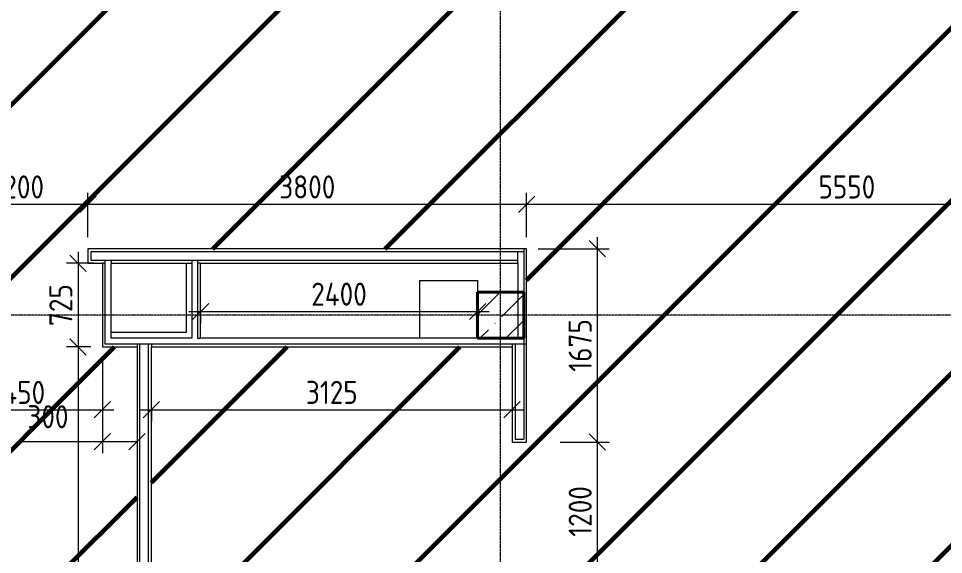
# Model space of a CAD drawing. Header units: millimetres. Extents: x -56773 to 323062, y -262288 to 76460.
# Drawn here: x -1368 to 6647, y -101017 to -96374 of the extents above; entities that cross this region are included whole.
import ezdxf

# ---------------------------------------------------------------- set-up
doc = ezdxf.new("R2010")
doc.units = ezdxf.units.MM
doc.linetypes.add('ADSK_Линия сетки', pattern=[25, 20, -2.5, 0, -2.5])
for name, color, linetype, lineweight in [('1.1)Стяжка керамзит  2 этаж', 5, 'Continuous', 60), ('Несущие колонны', 7, 'Continuous', 18), ('Оси', 7, 'Continuous', 9), ('Перекрытие', 7, 'Continuous', 18), ('Размеры', 7, 'Continuous', 9), ('Стены внутренние', 7, 'Continuous', 18), ('Стены штриховка', 7, 'Continuous', 9)]:
    doc.layers.add(name, color=color, linetype=linetype, lineweight=lineweight)
doc.styles.add('GOST Common_3', font='', dxfattribs={"width": 0.9, "height": 200})
doc.styles.get('GOST Common_3').set_extended_font_data('GOST Common')
doc.dimstyles.new('ADSK_Основной_2_0', dxfattribs={"dimscale": 304.8, "dimtxt": 201.142999, "dimasz": 0.463911, "dimexe": 0.328084, "dimexo": 0.328084, "dimgap": 0.164042, "dimtad": 1, "dimdec": 3, "dimrnd": 0.001, "dimdsep": 46, "dimtxsty": 'GOST Common_3', "dimblk1": 'OBLIQUE', "dimblk2": 'OBLIQUE', "dimsah": 1, "dimcen": 0.09, "dimdle": 0.328084, "dimazin": 2, "dimtfac": 1, "dimtdec": 4, "dimtix": 1, "dimtmove": 0, "dimatfit": 3, "dimfxl": 1, "dimtvp": 1, "dimtolj": 1, "dimtzin": 0, "dimlwd": 20, "dimlwe": 20, "dimarcsym": 2})
doc.dimstyles.new('ADSK_Основной_2_0_1', dxfattribs={"dimscale": 304.8, "dimtxt": 201.142999, "dimasz": 0.463911, "dimexe": 0.328084, "dimexo": 0.328084, "dimgap": 0.164042, "dimtad": 1, "dimdec": 3, "dimrnd": 0.001, "dimdsep": 46, "dimtxsty": 'GOST Common_3', "dimblk1": 'OBLIQUE', "dimblk2": 'OBLIQUE', "dimsah": 1, "dimcen": 0.09, "dimdle": 0.328084, "dimazin": 2, "dimtfac": 1, "dimtdec": 4, "dimtix": 1, "dimtmove": 1, "dimatfit": 3, "dimfxl": 1, "dimtvp": 1, "dimtolj": 1, "dimtzin": 0, "dimlwd": 20, "dimlwe": 20, "dimarcsym": 2})
doc.dimstyles.new('ADSK_Основной_2_0_2', dxfattribs={"dimscale": 304.8, "dimtxt": 201.142999, "dimasz": 0.463911, "dimexe": 0.328084, "dimexo": 0.328084, "dimgap": 0.164042, "dimtad": 1, "dimdec": 3, "dimrnd": 0.001, "dimdsep": 46, "dimtxsty": 'GOST Common_3', "dimblk1": 'OBLIQUE', "dimblk2": 'OBLIQUE', "dimsah": 1, "dimcen": 0.09, "dimdle": 0.328084, "dimazin": 2, "dimtfac": 1, "dimtdec": 4, "dimtix": 1, "dimtmove": 0, "dimatfit": 3, "dimfxl": 1, "dimtvp": 1, "dimtolj": 1, "dimtzin": 0, "dimlwd": 20, "dimlwe": 20, "dimarcsym": 2})

# ---------------------------------------------------------------- blocks, each defined once
blk = doc.blocks.new('ADSK_КолоннаЖБ_Прямоугольная - 400x400 мм-1807143-Кладочный план 2-го этаж')
at = {"layer": 'Несущие колонны', "lineweight": 40}
for p, q in [((-200, 200), (200, 200)), ((-200, -200), (-200, 200)), ((200, 200), (200, -200)), ((200, -200), (-200, -200))]:
    blk.add_line(p, q, dxfattribs=at)
blk = doc.blocks.new('_Oblique')
at = {"color": 0, "linetype": 'ByBlock', "lineweight": -2}
blk.add_line((-0.5, -0.5), (0.5, 0.5), dxfattribs=at)
blk = doc.blocks.new('*D4624')
at = {"layer": 'Defpoints', "color": 0, "transparency": 16777216}
for p in [(3224.2, -100044.1), (3648.8, -100044.1), (3223, -101244.1)]:
    blk.add_point(p, dxfattribs=at)
at = {"layer": 'Размеры', "color": 0, "lineweight": 20, "transparency": 16777216}
for p, q in [((3648.8, -101344.1), (3648.8, -99944.1)), ((3324.2, -100044.1), (3748.8, -100044.1)), ((3323, -101244.1), (3748.8, -101244.1))]:
    blk.add_line(p, q, dxfattribs=at)
at = {"layer": 'Размеры', "color": 0, "lineweight": 20, "transparency": 16777216, "xscale": 141.4, "yscale": 141.4, "zscale": 141.4}
for p, rotation in [((3648.8, -100044.1), 90), ((3648.8, -101244.1), 270)]:
    blk.add_blockref('_Oblique', p, dxfattribs=dict(at, rotation=rotation))
at = {"layer": 'Размеры', "color": 0, "lineweight": 9, "transparency": 16777216, "insert": (3498.8, -100644.1), "char_height": 200, "width": 560.473, "attachment_point": 5, "rotation": 90, "style": 'GOST Common_3'}
blk.add_mtext('\\A1;1200', dxfattribs=at)
blk = doc.blocks.new('*D4625')
at = {"layer": 'Defpoints', "color": 0, "transparency": 16777216}
for p in [(3034.4, -98369.1), (3648.8, -98369.1), (3224.2, -100044.1)]:
    blk.add_point(p, dxfattribs=at)
at = {"layer": 'Размеры', "color": 0, "lineweight": 20, "transparency": 16777216}
for p, q in [((3648.8, -100144.1), (3648.8, -98269.1)), ((3134.4, -98369.1), (3748.8, -98369.1)), ((3324.2, -100044.1), (3748.8, -100044.1))]:
    blk.add_line(p, q, dxfattribs=at)
at = {"layer": 'Размеры', "color": 0, "lineweight": 20, "transparency": 16777216, "xscale": 141.4, "yscale": 141.4, "zscale": 141.4}
for p, rotation in [((3648.8, -98369.1), 90), ((3648.8, -100044.1), 270)]:
    blk.add_blockref('_Oblique', p, dxfattribs=dict(at, rotation=rotation))
at = {"layer": 'Размеры', "color": 0, "lineweight": 9, "transparency": 16777216, "insert": (3498.8, -99206.6), "char_height": 200, "width": 560.473, "attachment_point": 5, "rotation": 90, "style": 'GOST Common_3'}
blk.add_mtext('\\A1;1675', dxfattribs=at)
blk = doc.blocks.new('*D4809')
at = {"layer": 'Defpoints', "color": 0, "transparency": 16777216}
for p in [(-640.6, -99219.1), (-2090.6, -99394.1), (-640.6, -99763.3)]:
    blk.add_point(p, dxfattribs=at)
at = {"layer": 'Размеры', "color": 0, "lineweight": 20, "transparency": 16777216}
for p, q in [((-640.6, -99319.1), (-640.6, -99863.3)), ((-2090.6, -99494.1), (-2090.6, -99863.3)), ((-2190.6, -99763.3), (-540.6, -99763.3))]:
    blk.add_line(p, q, dxfattribs=at)
at = {"layer": 'Размеры', "color": 0, "lineweight": 20, "transparency": 16777216, "xscale": 141.4, "yscale": 141.4, "zscale": 141.4, "rotation": 180}
blk.add_blockref('_Oblique', (-2090.6, -99763.3), dxfattribs=at)
at = {"layer": 'Размеры', "color": 0, "lineweight": 20, "transparency": 16777216, "xscale": 141.4, "yscale": 141.4, "zscale": 141.4}
blk.add_blockref('_Oblique', (-640.6, -99763.3), dxfattribs=at)
at = {"layer": 'Размеры', "color": 0, "lineweight": 9, "transparency": 16777216, "insert": (-1365.6, -99613.3), "char_height": 200, "width": 580.928, "attachment_point": 5, "style": 'GOST Common_3'}
blk.add_mtext('\\A1;1450', dxfattribs=at)
blk = doc.blocks.new('*D4810')
at = {"layer": 'Defpoints', "color": 0, "transparency": 16777216}
for p in [(-640.6, -99219.1), (-340.6, -99663.3), (-340.6, -100040.4)]:
    blk.add_point(p, dxfattribs=at)
at = {"layer": 'Размеры', "color": 0, "lineweight": 20, "transparency": 16777216}
for p, q in [((-640.6, -99319.1), (-640.6, -100140.4)), ((-340.6, -99763.3), (-340.6, -100140.4)), ((-640.6, -100040.4), (-1344.9, -100040.4)), ((-340.6, -100040.4), (-740.6, -100040.4))]:
    blk.add_line(p, q, dxfattribs=at)
at = {"layer": 'Размеры', "color": 0, "lineweight": 20, "transparency": 16777216, "xscale": 141.4, "yscale": 141.4, "zscale": 141.4, "rotation": 180}
blk.add_blockref('_Oblique', (-640.6, -100040.4), dxfattribs=at)
at = {"layer": 'Размеры', "color": 0, "lineweight": 20, "transparency": 16777216, "xscale": 141.4, "yscale": 141.4, "zscale": 141.4}
blk.add_blockref('_Oblique', (-340.6, -100040.4), dxfattribs=at)
at = {"layer": 'Размеры', "color": 0, "lineweight": 9, "transparency": 16777216, "insert": (-1290.5, -99723.8), "char_height": 200, "width": 454.106, "attachment_point": 1, "line_spacing_factor": 1.022761, "style": 'GOST Common_3'}
blk.add_mtext('\\A1;300', dxfattribs=at)
blk = doc.blocks.new('*D4816')
at = {"layer": 'Defpoints', "color": 0, "transparency": 16777216}
for p in [(-765.6, -97983.5), (-1965.6, -98369.1), (-765.6, -98369.1)]:
    blk.add_point(p, dxfattribs=at)
at = {"layer": 'Размеры', "color": 0, "lineweight": 20, "transparency": 16777216}
for p, q in [((-1965.6, -98269.1), (-1965.6, -97883.5)), ((-765.6, -98269.1), (-765.6, -97883.5)), ((-2065.6, -97983.5), (-665.6, -97983.5))]:
    blk.add_line(p, q, dxfattribs=at)
at = {"layer": 'Размеры', "color": 0, "lineweight": 20, "transparency": 16777216, "xscale": 141.4, "yscale": 141.4, "zscale": 141.4, "rotation": 180}
blk.add_blockref('_Oblique', (-1965.6, -97983.5), dxfattribs=at)
at = {"layer": 'Размеры', "color": 0, "lineweight": 20, "transparency": 16777216, "xscale": 141.4, "yscale": 141.4, "zscale": 141.4}
blk.add_blockref('_Oblique', (-765.6, -97983.5), dxfattribs=at)
at = {"layer": 'Размеры', "color": 0, "lineweight": 9, "transparency": 16777216, "insert": (-1365.6, -97833.5), "char_height": 200, "width": 560.473, "attachment_point": 5, "style": 'GOST Common_3'}
blk.add_mtext('\\A1;1200', dxfattribs=at)
blk = doc.blocks.new('*D4817')
at = {"layer": 'Defpoints', "color": 0, "transparency": 16777216}
for p in [(3034.4, -97983.5), (-765.6, -98369.1), (3034.4, -98369.1)]:
    blk.add_point(p, dxfattribs=at)
at = {"layer": 'Размеры', "color": 0, "lineweight": 20, "transparency": 16777216}
for p, q in [((-765.6, -98269.1), (-765.6, -97883.5)), ((3034.4, -98269.1), (3034.4, -97883.5)), ((-865.6, -97983.5), (3134.4, -97983.5))]:
    blk.add_line(p, q, dxfattribs=at)
at = {"layer": 'Размеры', "color": 0, "lineweight": 20, "transparency": 16777216, "xscale": 141.4, "yscale": 141.4, "zscale": 141.4, "rotation": 180}
blk.add_blockref('_Oblique', (-765.6, -97983.5), dxfattribs=at)
at = {"layer": 'Размеры', "color": 0, "lineweight": 20, "transparency": 16777216, "xscale": 141.4, "yscale": 141.4, "zscale": 141.4}
blk.add_blockref('_Oblique', (3034.4, -97983.5), dxfattribs=at)
at = {"layer": 'Размеры', "color": 0, "lineweight": 9, "transparency": 16777216, "insert": (1134.4, -97833.5), "char_height": 200, "width": 605.475, "attachment_point": 5, "style": 'GOST Common_3'}
blk.add_mtext('\\A1;3800', dxfattribs=at)
blk = doc.blocks.new('*D4818')
at = {"layer": 'Defpoints', "color": 0, "transparency": 16777216}
for p in [(8584.4, -97983.5), (3034.4, -98369.1), (8584.4, -98369.1)]:
    blk.add_point(p, dxfattribs=at)
at = {"layer": 'Размеры', "color": 0, "lineweight": 20, "transparency": 16777216}
for p, q in [((3034.4, -98269.1), (3034.4, -97883.5)), ((8584.4, -98269.1), (8584.4, -97883.5)), ((2934.4, -97983.5), (8684.4, -97983.5))]:
    blk.add_line(p, q, dxfattribs=at)
at = {"layer": 'Размеры', "color": 0, "lineweight": 20, "transparency": 16777216, "xscale": 141.4, "yscale": 141.4, "zscale": 141.4, "rotation": 180}
blk.add_blockref('_Oblique', (3034.4, -97983.5), dxfattribs=at)
at = {"layer": 'Размеры', "color": 0, "lineweight": 20, "transparency": 16777216, "xscale": 141.4, "yscale": 141.4, "zscale": 141.4}
blk.add_blockref('_Oblique', (8584.4, -97983.5), dxfattribs=at)
at = {"layer": 'Размеры', "color": 0, "lineweight": 9, "transparency": 16777216, "insert": (5809.4, -97833.5), "char_height": 200, "width": 605.475, "attachment_point": 5, "style": 'GOST Common_3'}
blk.add_mtext('\\A1;5550', dxfattribs=at)
blk = doc.blocks.new('*D4825')
at = {"layer": 'Defpoints', "color": 0, "transparency": 16777216}
for p in [(-615.6, -98494.1), (-851.1, -99219.1), (-640.6, -99219.1)]:
    blk.add_point(p, dxfattribs=at)
at = {"layer": 'Размеры', "color": 0, "lineweight": 20, "transparency": 16777216}
for p, q in [((-851.1, -98394.1), (-851.1, -99319.1)), ((-715.6, -98494.1), (-951.1, -98494.1)), ((-740.6, -99219.1), (-951.1, -99219.1))]:
    blk.add_line(p, q, dxfattribs=at)
at = {"layer": 'Размеры', "color": 0, "lineweight": 20, "transparency": 16777216, "xscale": 141.4, "yscale": 141.4, "zscale": 141.4}
for p, rotation in [((-851.1, -98494.1), 90), ((-851.1, -99219.1), 270)]:
    blk.add_blockref('_Oblique', p, dxfattribs=dict(at, rotation=rotation))
at = {"layer": 'Размеры', "color": 0, "lineweight": 9, "transparency": 16777216, "insert": (-1001.1, -98856.6), "char_height": 200, "width": 454.106, "attachment_point": 5, "rotation": 90, "style": 'GOST Common_3'}
blk.add_mtext('\\A1;725', dxfattribs=at)
blk = doc.blocks.new('*D4826')
at = {"layer": 'Defpoints', "color": 0, "transparency": 16777216}
for p in [(-640.6, -99219.1), (-851.1, -104894.1), (-751.1, -104894.1)]:
    blk.add_point(p, dxfattribs=at)
at = {"layer": 'Размеры', "color": 0, "lineweight": 20, "transparency": 16777216}
for p, q in [((-851.1, -99119.1), (-851.1, -104994.1)), ((-740.6, -99219.1), (-951.1, -99219.1)), ((-851.1, -104894.1), (-951.1, -104894.1))]:
    blk.add_line(p, q, dxfattribs=at)
at = {"layer": 'Размеры', "color": 0, "lineweight": 20, "transparency": 16777216, "xscale": 141.4, "yscale": 141.4, "zscale": 141.4}
for p, rotation in [((-851.1, -99219.1), 90), ((-851.1, -104894.1), 270)]:
    blk.add_blockref('_Oblique', p, dxfattribs=dict(at, rotation=rotation))
at = {"layer": 'Размеры', "color": 0, "lineweight": 9, "transparency": 16777216, "insert": (-1001.1, -102056.6), "char_height": 200, "width": 605.475, "attachment_point": 5, "rotation": 90, "style": 'GOST Common_3'}
blk.add_mtext('\\A1;5675', dxfattribs=at)
blk = doc.blocks.new('*D4827')
at = {"layer": 'Defpoints', "color": 0, "transparency": 16777216}
for p in [(209.4, -98812.3), (2609.4, -98812.3), (2609.4, -98912.3)]:
    blk.add_point(p, dxfattribs=at)
at = {"layer": 'Размеры', "color": 0, "lineweight": 20, "transparency": 16777216}
for p, q in [((109.4, -98912.3), (2709.4, -98912.3)), ((209.4, -98912.3), (209.4, -99012.3)), ((2609.4, -98912.3), (2609.4, -99012.3))]:
    blk.add_line(p, q, dxfattribs=at)
at = {"layer": 'Размеры', "color": 0, "lineweight": 20, "transparency": 16777216, "xscale": 141.4, "yscale": 141.4, "zscale": 141.4, "rotation": 180}
blk.add_blockref('_Oblique', (209.4, -98912.3), dxfattribs=at)
at = {"layer": 'Размеры', "color": 0, "lineweight": 20, "transparency": 16777216, "xscale": 141.4, "yscale": 141.4, "zscale": 141.4}
blk.add_blockref('_Oblique', (2609.4, -98912.3), dxfattribs=at)
at = {"layer": 'Размеры', "color": 0, "lineweight": 9, "transparency": 16777216, "insert": (1409.4, -98762.3), "char_height": 200, "width": 625.93, "attachment_point": 5, "style": 'GOST Common_3'}
blk.add_mtext('\\A1;2400', dxfattribs=at)
blk = doc.blocks.new('*D4831')
at = {"layer": 'Defpoints', "color": 0, "transparency": 16777216}
for p in [(-215.6, -99663.3), (2909.4, -99663.3), (2909.4, -99763.3)]:
    blk.add_point(p, dxfattribs=at)
at = {"layer": 'Размеры', "color": 0, "lineweight": 20, "transparency": 16777216}
for p, q in [((-315.6, -99763.3), (3009.4, -99763.3)), ((-215.6, -99763.3), (-215.6, -99863.3)), ((2909.4, -99763.3), (2909.4, -99863.3))]:
    blk.add_line(p, q, dxfattribs=at)
at = {"layer": 'Размеры', "color": 0, "lineweight": 20, "transparency": 16777216, "xscale": 141.4, "yscale": 141.4, "zscale": 141.4, "rotation": 180}
blk.add_blockref('_Oblique', (-215.6, -99763.3), dxfattribs=at)
at = {"layer": 'Размеры', "color": 0, "lineweight": 20, "transparency": 16777216, "xscale": 141.4, "yscale": 141.4, "zscale": 141.4}
blk.add_blockref('_Oblique', (2909.4, -99763.3), dxfattribs=at)
at = {"layer": 'Размеры', "color": 0, "lineweight": 9, "transparency": 16777216, "insert": (1346.9, -99613.3), "char_height": 200, "width": 560.473, "attachment_point": 5, "style": 'GOST Common_3'}
blk.add_mtext('\\A1;3125', dxfattribs=at)

msp = doc.modelspace()

# ---------------------------------------------------------------- hatches: boundary and pattern name
at = {"layer": '1.1)Стяжка керамзит  2 этаж', "transparency": 33554687}
h = msp.add_hatch(dxfattribs=at)
h.set_pattern_fill('ANSI31', color=5, scale=333)
h.paths.add_polyline_path([(-1015.0246, -96144.5668), (-9494.6682, -96144.5668), (-9494.6682, -98369.0666), (-8940.6385, -98369.0666), (-7140.6385, -98369.0666), (-3765.6385, -98369.0666), (-3765.6385, -97769.0666), (-3640.6385, -97769.0666), (-3640.6385, -98369.0666), (-1965.6385, -98369.0666), (-1965.6385, -98494.0666), (-2090.6385, -98494.0666), (-2090.6385, -99394.0666), (-3290.6385, -99394.0666), (-3290.6385, -100844.0666), (-3415.6385, -100844.0666), (-3415.6385, -99219.0666), (-6515.6385, -99219.0666), (-6515.6385, -100044.0666), (-6640.6385, -100044.0666), (-6640.6385, -99219.0666), (-9494.6682, -99219.0666), (-9494.6682, -104894.0666), (-9390.6385, -104894.0666), (-9390.6385, -104744.0666), (-8990.6385, -104744.0666), (-8990.6385, -104894.0666), (-8390.6385, -104894.0666), (-6740.6385, -104894.0666), (-6640.6385, -104894.0666), (-6640.6385, -101244.0666), (-6515.6385, -101244.0666), (-6515.6385, -104894.0666), (-5590.6385, -104894.0666), (-3940.6385, -104894.0666), (-3415.6385, -104894.0666), (-3415.6385, -101844.0666), (-3290.6385, -101844.0666), (-3290.6385, -104744.0666), (-2990.6385, -104744.0666), (-2990.6385, -104894.0666), (-2390.6385, -104894.0666), (-1015.0246, -104894.0666)])
h = msp.add_hatch(dxfattribs=at)
h.set_pattern_fill('ANSI31', color=5, scale=333)
h.paths.add_polyline_path([(7464.619, -96144.5668), (-1015.0246, -96144.5668), (-1015.0246, -104894.0666), (-740.6385, -104894.0666), (-340.6385, -104894.0666), (-340.6385, -99219.0666), (-640.6385, -99219.0666), (-640.6385, -98494.0666), (-765.6385, -98494.0666), (-765.6385, -98369.0666), (3034.3615, -98369.0666), (3034.3615, -100044.0666), (2909.3615, -100044.0666), (2909.3615, -99219.0666), (-215.6385, -99219.0666), (-215.6385, -104894.0666), (409.3615, -104894.0666), (2059.3615, -104894.0666), (2609.3615, -104894.0666), (2609.3615, -104744.0666), (2909.3615, -104744.0666), (2909.3615, -101244.0666), (3034.3615, -101244.0666), (3034.3615, -104894.0666), (3609.3615, -104894.0666), (5259.3615, -104894.0666), (6409.3615, -104894.0666), (7464.619, -104894.0666)])
at = {"layer": 'Несущие колонны', "lineweight": 9}
h = msp.add_hatch(dxfattribs=at)
h.set_pattern_fill('FP_1', color=256, style=0, pattern_type=2)
h.set_pattern_definition([(45, (9.36, -97949.04), (-224.506, 224.506), []), (45, (233.87, -97949.04), (-224.506, 224.506), [396.875, -79.375, 3.353, -76.022])])
h.paths.add_polyline_path([(2757.8177, -99144.0666), (3009.3615, -99144.0666), (3009.3615, -98744.0666), (2609.3615, -98744.0666), (2609.3615, -99144.0666)])

# ---------------------------------------------------------------- linework, layer by layer
for p, q in [((3009.3615, -98744.0666), (2609.3615, -98744.0666)), ((2609.3615, -98744.0666), (2609.3615, -99144.0666)), ((3009.3615, -99144.0666), (3009.3615, -98744.0666)), ((2609.3615, -99144.0666), (3009.3615, -99144.0666))]:
    msp.add_line(p, q, dxfattribs=at)
at = {"layer": 'Оси', "linetype": 'ADSK_Линия сетки', "lineweight": 5}
for p, q in [((2809.3615, -108922.9178), (2809.3615, -87921.5904)), ((62525.08, -98944.0666), (-25230.7352, -98944.0666))]:
    msp.add_line(p, q, dxfattribs=at)
at = {"layer": 'Перекрытие'}
for p, q in [((84.3615, -98494.0666), (84.3615, -99094.0666)), ((2109.3615, -99144.0666), (2109.3615, -98644.0666)), ((2109.3615, -98644.0666), (2609.3615, -98644.0666)), ((2609.3615, -98644.0666), (2609.3615, -98744.0666)), ((84.3615, -99094.0666), (-565.6385, -99094.0666))]:
    msp.add_line(p, q, dxfattribs=at)
at = {"layer": 'Стены внутренние', "lineweight": 5}
for p, q in [((3034.3615, -98369.0666), (-765.6385, -98369.0666)), ((-765.6385, -98369.0666), (-765.6385, -98494.0666)), ((3034.3615, -100044.0666), (3034.3615, -98369.0666)), ((-765.6385, -98494.0666), (-640.6385, -98494.0666)), ((-640.6385, -98494.0666), (-640.6385, -99219.0666)), ((-565.6385, -99144.0666), (-565.6385, -98494.0666)), ((-565.6385, -98494.0666), (134.3615, -98494.0666)), ((134.3615, -98494.0666), (134.3615, -99144.0666)), ((209.3615, -98494.0666), (2959.3615, -98494.0666)), ((209.3615, -99144.0666), (209.3615, -98494.0666)), ((2959.3615, -98494.0666), (2959.3615, -99144.0666)), ((-640.6385, -99219.0666), (-340.6385, -99219.0666)), ((134.3615, -99144.0666), (-565.6385, -99144.0666)), ((-340.6385, -99219.0666), (-340.6385, -104894.0666)), ((-215.6385, -104894.0666), (-215.6385, -99219.0666)), ((-215.6385, -99219.0666), (2909.3615, -99219.0666)), ((2959.3615, -99144.0666), (209.3615, -99144.0666)), ((2909.3615, -99219.0666), (2909.3615, -100044.0666)), ((2909.3615, -100044.0666), (3034.3615, -100044.0666))]:
    msp.add_line(p, q, dxfattribs=at)
at = {"layer": 'Стены штриховка', "lineweight": 9}
for p, q in [((3009.3615, -98394.0666), (-740.6385, -98394.0666)), ((-740.6385, -98394.0666), (-740.6385, -98469.0666)), ((2959.3615, -98494.0666), (2959.3615, -98394.0666)), ((3009.3615, -98369.0666), (3009.3615, -100019.0666)), ((-740.6385, -98469.0666), (2959.3615, -98469.0666)), ((-615.6385, -98494.0666), (-640.6385, -98494.0666)), ((-615.6385, -99194.0666), (-615.6385, -98469.0666)), ((-565.6385, -98469.0666), (-565.6385, -98494.0666)), ((134.3615, -98469.0666), (134.3615, -98494.0666)), ((184.3615, -98469.0666), (184.3615, -99144.0666)), ((209.3615, -98494.0666), (184.3615, -98494.0666)), ((3034.3615, -99194.0666), (-615.6385, -99194.0666)), ((-340.6385, -99194.0666), (-340.6385, -99219.0666)), ((-315.6385, -104894.0666), (-315.6385, -99194.0666)), ((-240.6385, -104894.0666), (-240.6385, -99194.0666)), ((-215.6385, -99194.0666), (-215.6385, -99219.0666)), ((184.3615, -99144.0666), (209.3615, -99144.0666)), ((2909.3615, -99194.0666), (2909.3615, -99219.0666)), ((2934.3615, -99194.0666), (2934.3615, -100019.0666)), ((2934.3615, -100019.0666), (3009.3615, -100019.0666))]:
    msp.add_line(p, q, dxfattribs=at)

# ---------------------------------------------------------------- block references
at = {"layer": 'Несущие колонны', "lineweight": 40, "rotation": 89.9999999999999}
msp.add_blockref('ADSK_КолоннаЖБ_Прямоугольная - 400x400 мм-1807143-Кладочный план 2-го этаж', (2809.3615, -98944.0666), dxfattribs=at)

# ---------------------------------------------------------------- dimensions: what is measured, and where the dimension line sits
at = {"layer": 'Размеры', "lineweight": 9}
for base, p1, p2, override, picture, middle in [((-765.6385, -97983.4957), (-1965.6385, -98369.0666), (-765.6385, -98369.0666), {"dimpost": '<>', "dimfxl": 1200}, '*D4816', (-1365.6385, -97833.4957)), ((3034.3615, -97983.4957), (-765.6385, -98369.0666), (3034.3615, -98369.0666), {"dimpost": '<>', "dimfxl": 3800}, '*D4817', (1134.3615, -97833.4957)), ((8584.3615, -97983.4957), (3034.3615, -98369.0666), (8584.3615, -98369.0666), {"dimpost": '<>', "dimfxl": 5550}, '*D4818', (5809.3615, -97833.4957)), ((2609.3615, -98912.2771), (209.3615, -98812.2922), (2609.3615, -98812.2922), {"dimpost": '<>', "dimfxl": 2400}, '*D4827', (1409.3615, -98762.2771)), ((-640.6385, -99763.2536), (-2090.6385, -99394.0666), (-640.6385, -99219.0666), {"dimpost": '<>', "dimfxl": 1460.522167}, '*D4809', (-1365.6385, -99613.2536)), ((2909.3615, -99763.2536), (-215.6385, -99663.2687), (2909.3615, -99663.2687), {"dimpost": '<>', "dimfxl": 3125}, '*D4831', (1346.8615, -99613.2536))]:
    dim = msp.add_linear_dim(base=base, p1=p1, p2=p2, dimstyle='ADSK_Основной_2_0_2', override=override, dxfattribs=at)
    dim.commit()
    dim.dimension.update_dxf_attribs({"geometry": picture, "text_midpoint": middle})
for base, p1, p2, dimstyle, override, picture, middle in [((3648.8366, -98369.0666), (3224.2372, -100044.0666), (3034.3615, -98369.0666), 'ADSK_Основной_2_0_1', {"dimpost": '<>', "dimfxl": 1685.727676}, '*D4625', (3498.8366, -99206.5666)), ((-851.0752, -99219.0666), (-615.6385, -98494.0666), (-640.6385, -99219.0666), 'ADSK_Основной_2_0_2', {"dimpost": '<>', "dimfxl": 725.430906}, '*D4825', (-1001.0752, -98856.5666)), ((-851.0752, -104894.0666), (-640.6385, -99219.0666), (-751.0903, -104894.0666), 'ADSK_Основной_2_0_2', {"dimpost": '<>', "dimfxl": 5676.074754}, '*D4826', (-1001.0752, -102056.5666)), ((3648.8366, -100044.0666), (3223.0396, -101244.0666), (3224.2372, -100044.0666), 'ADSK_Основной_2_0_1', {"dimpost": '<>', "dimfxl": 1200.000598}, '*D4624', (3498.8366, -100644.0666))]:
    dim = msp.add_linear_dim(base=base, p1=p1, p2=p2, angle=90, dimstyle=dimstyle, override=override, dxfattribs=at)
    dim.commit()
    dim.dimension.update_dxf_attribs({"geometry": picture, "text_midpoint": middle})
dim = msp.add_linear_dim(base=(-340.6385, -100040.4291), p1=(-640.6385, -99219.0666), p2=(-340.6385, -99663.2687), dimstyle='ADSK_Основной_2_0', override={"dimpost": '<>', "dimfxl": 536.018239}, dxfattribs=at)
dim.commit()
dim.dimension.update_dxf_attribs({"geometry": '*D4810', "text_midpoint": (-1063.4671, -100040.4291), "dimtype": 160})

doc.saveas('drawing.dxf')
